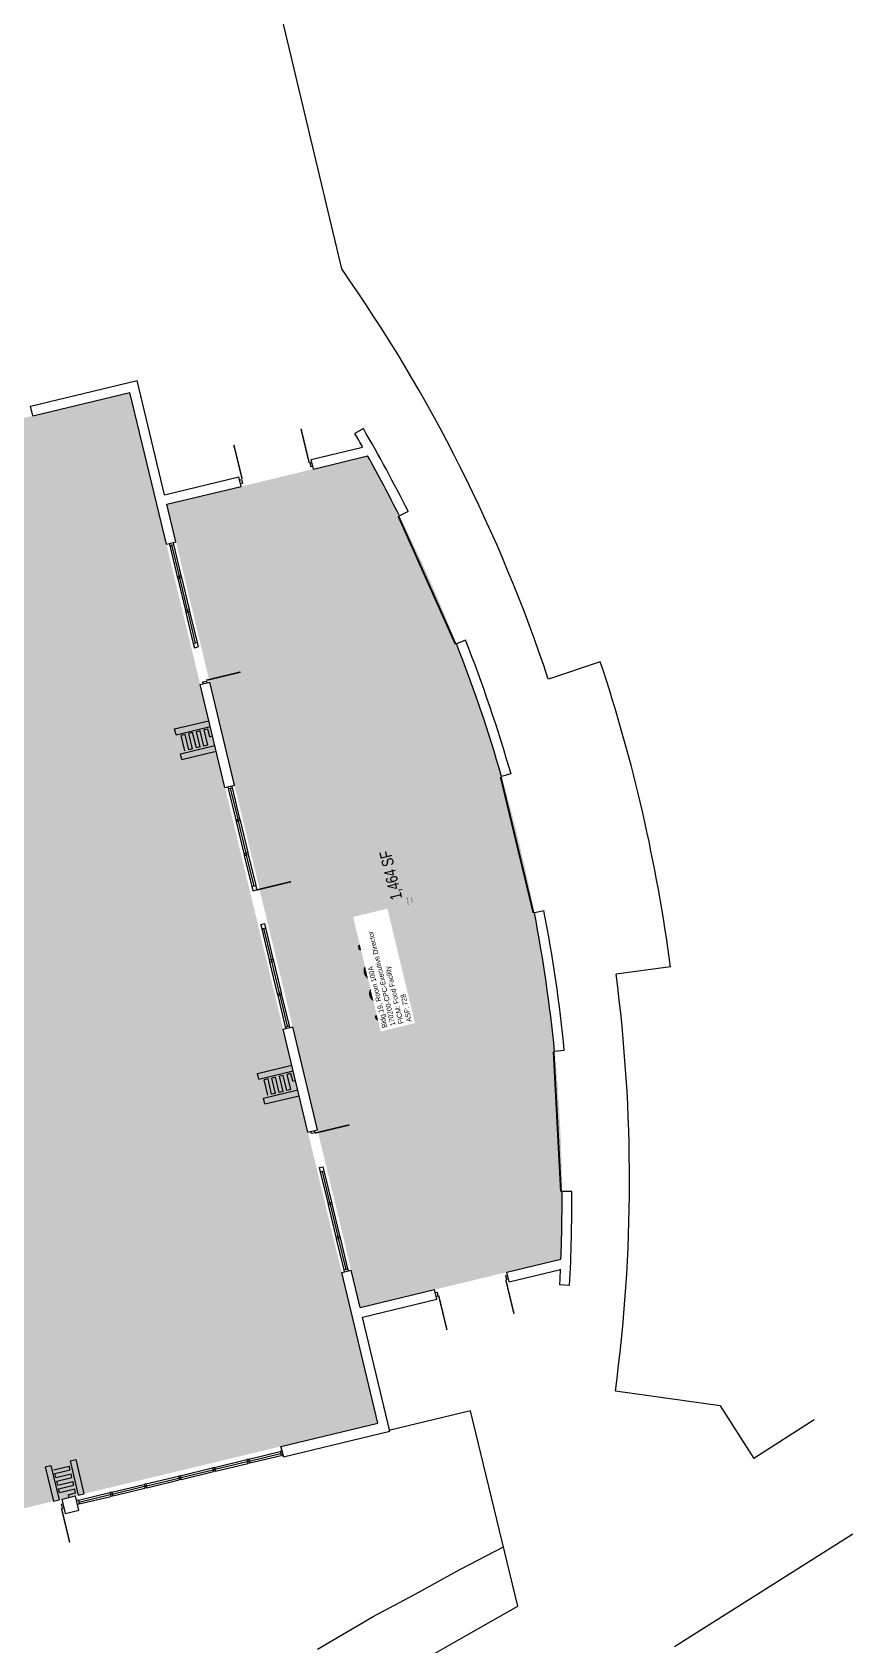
# Model space of a CAD drawing. Header units: inches. Extents: x 69215158 to 69219847, y 27668439 to 27672332.
# Drawn here: x 69219008 to 69219847, y 27669289 to 27670937 of the extents above; entities that cross this region are included whole.
import ezdxf
from ezdxf import colors
from ezdxf.entities.mleader import LeaderData, LeaderLine
from ezdxf.enums import TextEntityAlignment as Align
from ezdxf.math import Vec2, Vec3

# ---------------------------------------------------------------- set-up
doc = ezdxf.new("R2010")
doc.units = ezdxf.units.IN
doc.header["$LTSCALE"] = 100
doc.header["$MEASUREMENT"] = 0
doc.layers.get('0').update_dxf_attribs({"linetype": 'CONTINUOUS'})
for name, color, linetype in [('A-COLS', 5, 'CONTINUOUS'), ('A-DOOR', 2, 'CONTINUOUS'), ('A-GLAZ', 1, 'CONTINUOUS'), ('A-IDEN-RNUM', 7, 'CONTINUOUS'), ('A-IDEN-SNUM', 4, 'CONTINUOUS'), ('A-IDEN-VNUM', 4, 'CONTINUOUS'), ('A-REV', 1, 'CONTINUOUS'), ('A-SITE', 3, 'CONTINUOUS'), ('A-WALL', 5, 'CONTINUOUS'), ('AREA-TEXT', 3, 'CONTINUOUS'), ('Rooms-Category-Color', 7, 'CONTINUOUS'), ('Rooms-College-Color', 7, 'CONTINUOUS'), ('Rooms-Department-Color', 7, 'CONTINUOUS'), ('Rooms-Division-Color', 7, 'CONTINUOUS'), ('Rooms-Information', 7, 'CONTINUOUS')]:
    doc.layers.add(name, color=color, linetype=linetype)
doc.styles.add('Arial', font='arial.ttf')
doc.styles.add('CP_AREA', font='arial.ttf', dxfattribs={"height": 15})
doc.styles.add('CP_ROOMSNUMBER', font='arial.ttf', dxfattribs={"height": 1})
doc.styles.add('CP_ROOMVNUMBER', font='arial.ttf', dxfattribs={"width": 0.85, "height": 0.075})
doc.styles.get("Standard").update_dxf_attribs({"font": 'arial.ttf'})

# ---------------------------------------------------------------- blocks, each defined once
blk = doc.blocks.new('ProjectRev')
at = {"transparency": 16777216}
blk.add_lwpolyline([(0, 0.122), (-0.1221, -0.0895), (0.1221, -0.0895)], close=True, dxfattribs=at)
at = {"transparency": 16777216, "insert": (-0.1798, -0.1151), "char_height": 0.0625, "width": 0.24749, "attachment_point": 1, "style": 'Arial'}
blk.add_mtext('PJ#', dxfattribs=at)
at = {"transparency": 16777216, "style": 'Arial', "width": 0.75}
blk.add_attdef('YEAR', text='', height=2.5, dxfattribs=at).set_placement((0, 0), align=Align.MIDDLE_CENTER)
at = {"transparency": 16777216, "style": 'Arial'}
blk.add_attdef('PROJECT', text='', height=2.5, dxfattribs=at).set_placement((-0.0276, -0.1151), align=Align.TOP_LEFT)

msp = doc.modelspace()

# ---------------------------------------------------------------- hatches: boundary and pattern name
at = {"layer": 'Rooms-Category-Color', "true_color": 0xffe090}
msp.add_hatch(color=41, dxfattribs=at).paths.add_polyline_path([(69218434.9, 27669801.9), (69218410.3, 27669903.9), (69217980.6, 27669800.5), (69218057.1, 27669482.6), (69218064.6, 27669451.5), (69218075.8, 27669404.8), (69218121, 27669217.2), (69218566.3, 27669324.3), (69218659.6, 27669346.8), (69218869.6, 27669397.4), (69218883.2, 27669400.6), (69219361.5, 27669515.8), (69219290, 27669813), (69219205.2, 27670165.2), (69219145.4, 27670413.6), (69219108.1, 27670568.7), (69218798.9, 27670494.3), (69218785.3, 27670491), (69218629.7, 27670453.6), (69218616.1, 27670450.3), (69218406.1, 27670399.7), (69218407.5, 27670393.9), (69218397.8, 27670391.6), (69218396.4, 27670397.4), (69218394.1, 27670407.1), (69218377.9, 27670474.2), (69218372.1, 27670472.8), (69218337.1, 27670464.4), (69218306.9, 27670457.1), (69218271.9, 27670448.7), (69218180.6, 27670426.7), (69218184.7, 27670409.7), (69218193.1, 27670374.7), (69218197.2, 27670357.7), (69218310.9, 27670385.1), (69218312.8, 27670377.3), (69218324, 27670330.6), (69218332.5, 27670295.6), (69218333.9, 27670289.8), (69218398, 27670305.2), (69218408, 27670263.9), (69218431.5, 27670285.8), (69218425.2, 27670311.8), (69218431.1, 27670313.2), (69218435.3, 27670295.5), (69218444.1, 27670297.6), (69218515.9, 27670364.4), (69218645.7, 27670395.7), (69218647.1, 27670389.9), (69218588.8, 27670375.8), (69218595.7, 27670347), (69218589.9, 27670345.6), (69218583, 27670374.4), (69218518.8, 27670359), (69218409.6, 27670257.2), (69218354.1, 27670205.6), (69218399.6, 27670016.6), (69218747.2, 27670100.2), (69218789.6, 27669924), (69218760.9, 27669917.1), (69218719.7, 27670088.2), (69218400.9, 27670011.5), (69218424.4, 27669913.5), (69218450.4, 27669805.6)])
h = msp.add_hatch(color=41, dxfattribs=at)
edge = h.paths.add_edge_path()
edge.add_arc((69217986.6, 27669741.3), 1563, 357.8709, 360.4046)
edge.add_arc((69217986.6, 27669741.3), 1563, 0.4046, 16.1586)
edge.add_arc((69217986.6, 27669741.3), 1563, 16.1586, 26.6651)
edge.add_arc((69217986.6, 27669741.3), 1563, 26.6651, 29.1987)
edge.add_line((69219351, 27670503.8), (69219221.7, 27670472.6))
edge.add_line((69219221.7, 27670472.6), (69219145.9, 27670454.4))
edge.add_line((69219145.9, 27670454.4), (69219155.1, 27670416))
edge.add_line((69219155.1, 27670416), (69219214.9, 27670167.6))
edge.add_line((69219214.9, 27670167.6), (69219299.7, 27669815.4))
edge.add_line((69219299.7, 27669815.4), (69219343.4, 27669633.8))
edge.add_line((69219343.4, 27669633.8), (69219493.1, 27669669.9))
edge.add_line((69219493.1, 27669669.9), (69219548.5, 27669683.2))
at = {"layer": 'Rooms-College-Color', "true_color": 0xadadad}
msp.add_hatch(color=253, dxfattribs=at).paths.add_polyline_path([(69218434.9, 27669801.9), (69218410.3, 27669903.9), (69217980.6, 27669800.5), (69218057.1, 27669482.6), (69218064.6, 27669451.5), (69218075.8, 27669404.8), (69218121, 27669217.2), (69218566.3, 27669324.3), (69218659.6, 27669346.8), (69218869.6, 27669397.4), (69218883.2, 27669400.6), (69219361.5, 27669515.8), (69219290, 27669813), (69219205.2, 27670165.2), (69219145.4, 27670413.6), (69219108.1, 27670568.7), (69218798.9, 27670494.3), (69218785.3, 27670491), (69218629.7, 27670453.6), (69218616.1, 27670450.3), (69218406.1, 27670399.7), (69218407.5, 27670393.9), (69218397.8, 27670391.6), (69218396.4, 27670397.4), (69218394.1, 27670407.1), (69218377.9, 27670474.2), (69218372.1, 27670472.8), (69218337.1, 27670464.4), (69218306.9, 27670457.1), (69218271.9, 27670448.7), (69218180.6, 27670426.7), (69218184.7, 27670409.7), (69218193.1, 27670374.7), (69218197.2, 27670357.7), (69218310.9, 27670385.1), (69218312.8, 27670377.3), (69218324, 27670330.6), (69218332.5, 27670295.6), (69218333.9, 27670289.8), (69218398, 27670305.2), (69218408, 27670263.9), (69218431.5, 27670285.8), (69218425.2, 27670311.8), (69218431.1, 27670313.2), (69218435.3, 27670295.5), (69218444.1, 27670297.6), (69218515.9, 27670364.4), (69218645.7, 27670395.7), (69218647.1, 27670389.9), (69218588.8, 27670375.8), (69218595.7, 27670347), (69218589.9, 27670345.6), (69218583, 27670374.4), (69218518.8, 27670359), (69218409.6, 27670257.2), (69218354.1, 27670205.6), (69218399.6, 27670016.6), (69218747.2, 27670100.2), (69218789.6, 27669924), (69218760.9, 27669917.1), (69218719.7, 27670088.2), (69218400.9, 27670011.5), (69218424.4, 27669913.5), (69218450.4, 27669805.6)])
h = msp.add_hatch(color=253, dxfattribs=at)
edge = h.paths.add_edge_path()
edge.add_arc((69217986.6, 27669741.3), 1563, 357.8709, 360.4046)
edge.add_arc((69217986.6, 27669741.3), 1563, 0.4046, 16.1586)
edge.add_arc((69217986.6, 27669741.3), 1563, 16.1586, 26.6651)
edge.add_arc((69217986.6, 27669741.3), 1563, 26.6651, 29.1987)
edge.add_line((69219351, 27670503.8), (69219221.7, 27670472.6))
edge.add_line((69219221.7, 27670472.6), (69219145.9, 27670454.4))
edge.add_line((69219145.9, 27670454.4), (69219155.1, 27670416))
edge.add_line((69219155.1, 27670416), (69219214.9, 27670167.6))
edge.add_line((69219214.9, 27670167.6), (69219299.7, 27669815.4))
edge.add_line((69219299.7, 27669815.4), (69219343.4, 27669633.8))
edge.add_line((69219343.4, 27669633.8), (69219493.1, 27669669.9))
edge.add_line((69219493.1, 27669669.9), (69219548.5, 27669683.2))
at = {"layer": 'Rooms-Department-Color', "true_color": 0x80bc67}
msp.add_hatch(color=83, dxfattribs=at).paths.add_polyline_path([(69218434.9, 27669801.9), (69218410.3, 27669903.9), (69217980.6, 27669800.5), (69218057.1, 27669482.6), (69218064.6, 27669451.5), (69218075.8, 27669404.8), (69218121, 27669217.2), (69218566.3, 27669324.3), (69218659.6, 27669346.8), (69218869.6, 27669397.4), (69218883.2, 27669400.6), (69219361.5, 27669515.8), (69219290, 27669813), (69219205.2, 27670165.2), (69219145.4, 27670413.6), (69219108.1, 27670568.7), (69218798.9, 27670494.3), (69218785.3, 27670491), (69218629.7, 27670453.6), (69218616.1, 27670450.3), (69218406.1, 27670399.7), (69218407.5, 27670393.9), (69218397.8, 27670391.6), (69218396.4, 27670397.4), (69218394.1, 27670407.1), (69218377.9, 27670474.2), (69218372.1, 27670472.8), (69218337.1, 27670464.4), (69218306.9, 27670457.1), (69218271.9, 27670448.7), (69218180.6, 27670426.7), (69218184.7, 27670409.7), (69218193.1, 27670374.7), (69218197.2, 27670357.7), (69218310.9, 27670385.1), (69218312.8, 27670377.3), (69218324, 27670330.6), (69218332.5, 27670295.6), (69218333.9, 27670289.8), (69218398, 27670305.2), (69218408, 27670263.9), (69218431.5, 27670285.8), (69218425.2, 27670311.8), (69218431.1, 27670313.2), (69218435.3, 27670295.5), (69218444.1, 27670297.6), (69218515.9, 27670364.4), (69218645.7, 27670395.7), (69218647.1, 27670389.9), (69218588.8, 27670375.8), (69218595.7, 27670347), (69218589.9, 27670345.6), (69218583, 27670374.4), (69218518.8, 27670359), (69218409.6, 27670257.2), (69218354.1, 27670205.6), (69218399.6, 27670016.6), (69218747.2, 27670100.2), (69218789.6, 27669924), (69218760.9, 27669917.1), (69218719.7, 27670088.2), (69218400.9, 27670011.5), (69218424.4, 27669913.5), (69218450.4, 27669805.6)])
h = msp.add_hatch(color=83, dxfattribs=at)
edge = h.paths.add_edge_path()
edge.add_arc((69217986.6, 27669741.3), 1563, 357.8709, 360.4046)
edge.add_arc((69217986.6, 27669741.3), 1563, 0.4046, 16.1586)
edge.add_arc((69217986.6, 27669741.3), 1563, 16.1586, 26.6651)
edge.add_arc((69217986.6, 27669741.3), 1563, 26.6651, 29.1987)
edge.add_line((69219351, 27670503.8), (69219221.7, 27670472.6))
edge.add_line((69219221.7, 27670472.6), (69219145.9, 27670454.4))
edge.add_line((69219145.9, 27670454.4), (69219155.1, 27670416))
edge.add_line((69219155.1, 27670416), (69219214.9, 27670167.6))
edge.add_line((69219214.9, 27670167.6), (69219299.7, 27669815.4))
edge.add_line((69219299.7, 27669815.4), (69219343.4, 27669633.8))
edge.add_line((69219343.4, 27669633.8), (69219493.1, 27669669.9))
edge.add_line((69219493.1, 27669669.9), (69219548.5, 27669683.2))
at = {"layer": 'Rooms-Division-Color', "true_color": 0x80bc67}
msp.add_hatch(color=83, dxfattribs=at).paths.add_polyline_path([(69218434.9, 27669801.9), (69218410.3, 27669903.9), (69217980.6, 27669800.5), (69218057.1, 27669482.6), (69218064.6, 27669451.5), (69218075.8, 27669404.8), (69218121, 27669217.2), (69218566.3, 27669324.3), (69218659.6, 27669346.8), (69218869.6, 27669397.4), (69218883.2, 27669400.6), (69219361.5, 27669515.8), (69219290, 27669813), (69219205.2, 27670165.2), (69219145.4, 27670413.6), (69219108.1, 27670568.7), (69218798.9, 27670494.3), (69218785.3, 27670491), (69218629.7, 27670453.6), (69218616.1, 27670450.3), (69218406.1, 27670399.7), (69218407.5, 27670393.9), (69218397.8, 27670391.6), (69218396.4, 27670397.4), (69218394.1, 27670407.1), (69218377.9, 27670474.2), (69218372.1, 27670472.8), (69218337.1, 27670464.4), (69218306.9, 27670457.1), (69218271.9, 27670448.7), (69218180.6, 27670426.7), (69218184.7, 27670409.7), (69218193.1, 27670374.7), (69218197.2, 27670357.7), (69218310.9, 27670385.1), (69218312.8, 27670377.3), (69218324, 27670330.6), (69218332.5, 27670295.6), (69218333.9, 27670289.8), (69218398, 27670305.2), (69218408, 27670263.9), (69218431.5, 27670285.8), (69218425.2, 27670311.8), (69218431.1, 27670313.2), (69218435.3, 27670295.5), (69218444.1, 27670297.6), (69218515.9, 27670364.4), (69218645.7, 27670395.7), (69218647.1, 27670389.9), (69218588.8, 27670375.8), (69218595.7, 27670347), (69218589.9, 27670345.6), (69218583, 27670374.4), (69218518.8, 27670359), (69218409.6, 27670257.2), (69218354.1, 27670205.6), (69218399.6, 27670016.6), (69218747.2, 27670100.2), (69218789.6, 27669924), (69218760.9, 27669917.1), (69218719.7, 27670088.2), (69218400.9, 27670011.5), (69218424.4, 27669913.5), (69218450.4, 27669805.6)])
h = msp.add_hatch(color=83, dxfattribs=at)
edge = h.paths.add_edge_path()
edge.add_arc((69217986.6, 27669741.3), 1563, 357.8709, 360.4046)
edge.add_arc((69217986.6, 27669741.3), 1563, 0.4046, 16.1586)
edge.add_arc((69217986.6, 27669741.3), 1563, 16.1586, 26.6651)
edge.add_arc((69217986.6, 27669741.3), 1563, 26.6651, 29.1987)
edge.add_line((69219351, 27670503.8), (69219221.7, 27670472.6))
edge.add_line((69219221.7, 27670472.6), (69219145.9, 27670454.4))
edge.add_line((69219145.9, 27670454.4), (69219155.1, 27670416))
edge.add_line((69219155.1, 27670416), (69219214.9, 27670167.6))
edge.add_line((69219214.9, 27670167.6), (69219299.7, 27669815.4))
edge.add_line((69219299.7, 27669815.4), (69219343.4, 27669633.8))
edge.add_line((69219343.4, 27669633.8), (69219493.1, 27669669.9))
edge.add_line((69219493.1, 27669669.9), (69219548.5, 27669683.2))

# ---------------------------------------------------------------- linework, layer by layer
at = {"layer": 'A-COLS'}
for p, q in [((69219038.8, 27669438.1), (69219052.4, 27669441.4)), ((69219042.3, 27669423.5), (69219038.8, 27669438.1)), ((69219055.9, 27669426.8), (69219052.4, 27669441.4)), ((69219042.3, 27669423.5), (69219055.9, 27669426.8))]:
    msp.add_line(p, q, dxfattribs=at)
at = {"layer": 'A-DOOR'}
for p, q in [((69219164.4, 27670219.2), (69219160.6, 27670218.3)), ((69219164.3, 27670202.7), (69219160.6, 27670218.3)), ((69219168.2, 27670203.6), (69219164.4, 27670219.2)), ((69219172.2, 27670221.1), (69219168.3, 27670220.1)), ((69219172.1, 27670204.6), (69219168.3, 27670220.1)), ((69219176, 27670205.5), (69219172.2, 27670221.1)), ((69219180, 27670222.9), (69219176.1, 27670222)), ((69219179.9, 27670206.5), (69219176.1, 27670222)), ((69219183.7, 27670207.4), (69219180, 27670222.9)), ((69219187.8, 27670224.8), (69219183.9, 27670223.9)), ((69219187.6, 27670208.3), (69219183.9, 27670223.9)), ((69219189.6, 27670217), (69219187.8, 27670224.8)), ((69219189.6, 27670217), (69219192.6, 27670217.7)), ((69219172.1, 27670204.6), (69219168.2, 27670203.6)), ((69219179.9, 27670206.5), (69219176, 27670205.5)), ((69219187.6, 27670208.3), (69219183.7, 27670207.4)), ((69219249.2, 27669867.3), (69219245.3, 27669866.3)), ((69219249, 27669850.8), (69219245.3, 27669866.3)), ((69219252.9, 27669851.7), (69219249.2, 27669867.3)), ((69219256.9, 27669869.1), (69219253.1, 27669868.2)), ((69219256.8, 27669852.6), (69219253.1, 27669868.2)), ((69219260.7, 27669853.6), (69219256.9, 27669869.1)), ((69219264.7, 27669871), (69219260.8, 27669870.1)), ((69219264.6, 27669854.5), (69219260.8, 27669870.1)), ((69219268.5, 27669855.4), (69219264.7, 27669871)), ((69219272.5, 27669872.9), (69219268.6, 27669871.9)), ((69219272.4, 27669856.4), (69219268.6, 27669871.9)), ((69219274.4, 27669865.1), (69219272.5, 27669872.9)), ((69219274.4, 27669865.1), (69219277.3, 27669865.8)), ((69219256.8, 27669852.6), (69219252.9, 27669851.7)), ((69219264.6, 27669854.5), (69219260.7, 27669853.6)), ((69219272.4, 27669856.4), (69219268.5, 27669855.4)), ((69219030.5, 27669468), (69219046.1, 27669471.7)), ((69219031.5, 27669464.1), (69219047, 27669467.9)), ((69219047, 27669467.9), (69219046.1, 27669471.7)), ((69219032.4, 27669460.2), (69219031.5, 27669464.1)), ((69219032.4, 27669460.2), (69219048, 27669464)), ((69219033.3, 27669456.3), (69219048.9, 27669460.1)), ((69219034.3, 27669452.4), (69219033.3, 27669456.3)), ((69219034.3, 27669452.4), (69219049.8, 27669456.2)), ((69219035.2, 27669448.6), (69219050.8, 27669452.3)), ((69219048.9, 27669460.1), (69219048, 27669464)), ((69219050.8, 27669452.3), (69219049.8, 27669456.2)), ((69219036.1, 27669444.7), (69219035.2, 27669448.6)), ((69219036.1, 27669444.7), (69219051.7, 27669448.4)), ((69219044.9, 27669442.6), (69219052.6, 27669444.5)), ((69219044.9, 27669442.6), (69219045.6, 27669439.7)), ((69219052.6, 27669444.5), (69219051.7, 27669448.4))]:
    msp.add_line(p, q, dxfattribs=at)
for points in [[(69219291.3, 27670496.6, 1.5, 1.5, 0), (69219282.9, 27670531.6, 0, 0, 0), (69219282.1, 27670531.4, 0, 0, 0.414214), (69219257.4, 27670486.9, 0, 0, 0.414214)], [(69219222.8, 27670480.1, 1.5, 1.5, 0), (69219214.3, 27670515.1, 0, 0, 0), (69219215.1, 27670515.3, 0, 0, -0.414214), (69219257.4, 27670486.9, 0, 0, -0.414214)], [(69219186.1, 27670274.6, 1.5, 1.5, 0), (69219221.1, 27670283, 0, 0, 0), (69219220.9, 27670283.7, 0, 0, 0.414214), (69219176.4, 27670308.5, 0, 0, 0.414214)], [(69219237.6, 27670060.4, 1.5, 1.5, 0), (69219272.6, 27670068.8, 0, 0, 0), (69219272.8, 27670068.1, 0, 0, -0.414214), (69219244.4, 27670025.8, 0, 0, -0.414214)], [(69219297.4, 27669812, 1.5, 1.5, 0), (69219332.4, 27669820.4, 0, 0, 0), (69219332.6, 27669819.7, 0, 0, -0.414214), (69219304.2, 27669777.4, 0, 0, -0.414214)], [(69219423.6, 27669645.9, 1.5, 1.5, 0), (69219432, 27669610.9, 0, 0, 0), (69219432.7, 27669611.1, 0, 0, 0.414214), (69219457.5, 27669655.6, 0, 0, 0.414214)], [(69219492.1, 27669662.4, 1.5, 1.5, 0), (69219500.5, 27669627.4, 0, 0, 0), (69219499.8, 27669627.2, 0, 0, -0.414214), (69219457.5, 27669655.6, 0, 0, -0.414214)], [(69219038.2, 27669428.7, 1.5, 1.5, 0), (69219046.6, 27669393.7, 0, 0, 0), (69219045.9, 27669393.5, 0, 0, -0.414214), (69219003.6, 27669421.9, 0, 0, -0.414214)]]:
    msp.add_lwpolyline(points, format="xyseb", dxfattribs=at)
at = {"layer": 'A-DOOR', "const_width": 2}
for points in [[(69219382.4, 27670442.3), (69219440.8, 27670311.5)], [(69219486.9, 27670176), (69219520.4, 27670036.9)], [(69219541, 27669895.3), (69219548.5, 27669752.2)]]:
    msp.add_lwpolyline(points, dxfattribs=at)
at = {"layer": 'A-GLAZ'}
for p, q in [((69219148.8, 27670412.4), (69219156.4, 27670380.6)), ((69219150.7, 27670412.9), (69219158.4, 27670381.1)), ((69219152.7, 27670413.3), (69219160.3, 27670381.6)), ((69219156.9, 27670378.7), (69219164.8, 27670346)), ((69219158.9, 27670379.2), (69219166.7, 27670346.4)), ((69219160.8, 27670379.6), (69219168.7, 27670346.9)), ((69219165.3, 27670344), (69219172.9, 27670312.3)), ((69219167.2, 27670344.5), (69219174.8, 27670312.7)), ((69219169.1, 27670345), (69219176.8, 27670313.2)), ((69219208.6, 27670164), (69219216.2, 27670132.2)), ((69219210.5, 27670164.5), (69219218.2, 27670132.7)), ((69219212.5, 27670164.9), (69219220.1, 27670133.2)), ((69219216.7, 27670130.3), (69219224.6, 27670097.6)), ((69219218.6, 27670130.8), (69219226.5, 27670098)), ((69219220.6, 27670131.2), (69219228.5, 27670098.5)), ((69219225, 27670095.6), (69219232.7, 27670063.9)), ((69219227, 27670096.1), (69219234.6, 27670064.3)), ((69219228.9, 27670096.6), (69219236.6, 27670064.8)), ((69219250.7, 27669989.1), (69219243.1, 27670020.8)), ((69219252.6, 27669989.5), (69219245, 27670021.3)), ((69219254.6, 27669990), (69219246.9, 27670021.8)), ((69219259, 27669954.4), (69219251.2, 27669987.1)), ((69219261, 27669954.9), (69219253.1, 27669987.6)), ((69219262.9, 27669955.3), (69219255.1, 27669988.1)), ((69219267.2, 27669920.7), (69219259.5, 27669952.5)), ((69219269.1, 27669921.2), (69219261.5, 27669952.9)), ((69219271, 27669921.6), (69219263.4, 27669953.4)), ((69219310.5, 27669740.7), (69219302.8, 27669772.4)), ((69219312.4, 27669741.1), (69219304.8, 27669772.9)), ((69219314.4, 27669741.6), (69219306.7, 27669773.4)), ((69219318.8, 27669706), (69219311, 27669738.7)), ((69219320.8, 27669706.5), (69219312.9, 27669739.2)), ((69219322.7, 27669706.9), (69219314.8, 27669739.7)), ((69219327, 27669672.3), (69219319.3, 27669704.1)), ((69219328.9, 27669672.8), (69219321.3, 27669704.5)), ((69219330.8, 27669673.2), (69219323.2, 27669705)), ((69219229.5, 27669478.9), (69219261.6, 27669486.6)), ((69219230, 27669476.9), (69219262.1, 27669484.6)), ((69219159.5, 27669462), (69219192.6, 27669470)), ((69219160, 27669460.1), (69219193, 27669468)), ((69219194.5, 27669470.4), (69219227.6, 27669478.4)), ((69219195, 27669468.5), (69219228, 27669476.5)), ((69219195.5, 27669466.6), (69219228.5, 27669474.5)), ((69219230.5, 27669475), (69219262.5, 27669482.7)), ((69219089.5, 27669445.2), (69219122.6, 27669453.1)), ((69219090, 27669443.2), (69219123, 27669451.2)), ((69219124.5, 27669453.6), (69219157.6, 27669461.5)), ((69219125, 27669451.6), (69219158, 27669459.6)), ((69219125.5, 27669449.7), (69219158.5, 27669457.7)), ((69219160.5, 27669458.1), (69219193.5, 27669466.1)), ((69219055.5, 27669437), (69219087.6, 27669444.7)), ((69219056, 27669435), (69219088, 27669442.8)), ((69219056.4, 27669433.1), (69219088.5, 27669440.8)), ((69219090.5, 27669441.3), (69219123.5, 27669449.2))]:
    msp.add_line(p, q, dxfattribs=at)
at = {"layer": 'A-SITE'}
for p, q in [((69219324.5, 27670694.9), (69219083.8, 27671707.7)), ((69219588.7, 27670293.6), (69219535.6, 27670275.9)), ((69219660.3, 27669981.7), (69219604.8, 27669974.4)), ((69219711, 27669533.4), (69219604.1, 27669548.5)), ((69219711, 27669533.4), (69219745.7, 27669479.6)), ((69219456.2, 27669528.3), (69219372.6, 27669508.2)), ((69219504.3, 27669328.6), (69219456.2, 27669528.3)), ((69219807.1, 27669519.2), (69219745.7, 27669479.6)), ((69219846.6, 27669402.2), (69219664.4, 27669287.3)), ((69219445.9, 27669366.4), (69219489.7, 27669389.3)), ((69219399.5, 27669340.8), (69219445.9, 27669366.4)), ((69219356.7, 27669318.2), (69219399.5, 27669340.8)), ((69219439.1, 27669291.7), (69219504.3, 27669328.6)), ((69219299.9, 27669284.9), (69219356.7, 27669318.2)), ((69219364.1, 27669249), (69219439.1, 27669291.7))]:
    msp.add_line(p, q, dxfattribs=at)
for radius, start, end in [(1620, 18.4109, 35.0626), (1676, 7.4541, 18.4109), (1620, 352.346, 7.4541)]:
    msp.add_arc((69217998.5, 27669764.2), radius, start, end, dxfattribs=at)
at = {"layer": 'A-WALL'}
for p, q in [((69219006.6, 27670554.6), (69219115.5, 27670580.8)), ((69219143.5, 27670464.1), (69219115.5, 27670580.8)), ((69219008.9, 27670544.8), (69219108.1, 27670568.7)), ((69219145.4, 27670413.6), (69219108.1, 27670568.7)), ((69219008.9, 27670544.8), (69219006.6, 27670554.6)), ((69219346.6, 27670531.7), (69219337.9, 27670526.6)), ((69219293.3, 27670500.2), (69219345.9, 27670512.8)), ((69219292, 27670496.8), (69219294, 27670497.2)), ((69219292, 27670496.8), (69219293, 27670492.9)), ((69219293, 27670492.9), (69219294.9, 27670493.3)), ((69219295.6, 27670490.4), (69219293.3, 27670500.2)), ((69219295.6, 27670490.4), (69219351, 27670503.8)), ((69219143.5, 27670464.1), (69219219.4, 27670482.4)), ((69219145.9, 27670454.4), (69219221.7, 27670472.6)), ((69219221.7, 27670472.6), (69219219.4, 27670482.4)), ((69219220.1, 27670479.4), (69219222, 27670479.9)), ((69219221, 27670475.6), (69219223, 27670476)), ((69219222, 27670479.9), (69219223, 27670476)), ((69219155.1, 27670416), (69219145.9, 27670454.4)), ((69219392.3, 27670447.2), (69219383.4, 27670442.7)), ((69219145.4, 27670413.6), (69219155.1, 27670416)), ((69219148.3, 27670414.3), (69219148.8, 27670412.4)), ((69219148.8, 27670412.4), (69219152.7, 27670413.3)), ((69219152.2, 27670415.3), (69219152.7, 27670413.3)), ((69219156.4, 27670380.6), (69219160.3, 27670381.6)), ((69219156.4, 27670380.6), (69219156.9, 27670378.7)), ((69219156.9, 27670378.7), (69219160.8, 27670379.6)), ((69219160.3, 27670381.6), (69219160.8, 27670379.6)), ((69219164.8, 27670346), (69219168.7, 27670346.9)), ((69219164.8, 27670346), (69219165.3, 27670344)), ((69219165.3, 27670344), (69219169.1, 27670345)), ((69219168.7, 27670346.9), (69219169.1, 27670345)), ((69219172.9, 27670312.3), (69219176.8, 27670313.2)), ((69219172.9, 27670312.3), (69219174, 27670307.9)), ((69219174, 27670307.9), (69219177.8, 27670308.8)), ((69219176.8, 27670313.2), (69219177.8, 27670308.8)), ((69219451, 27670315.5), (69219441.7, 27670311.9)), ((69219179.9, 27670270.2), (69219189.7, 27670272.6)), ((69219205.2, 27670165.2), (69219179.9, 27670270.2)), ((69219182.4, 27670272.9), (69219186.3, 27670273.8)), ((69219182.4, 27670272.9), (69219182.8, 27670270.9)), ((69219186.3, 27670273.8), (69219186.7, 27670271.9)), ((69219214.9, 27670167.6), (69219189.7, 27670272.6)), ((69219153.8, 27670224.9), (69219188.8, 27670233.3)), ((69219155.2, 27670219), (69219190.2, 27670227.5)), ((69219155.2, 27670219), (69219153.8, 27670224.9)), ((69219159.9, 27670199.6), (69219194.9, 27670208)), ((69219161.3, 27670193.8), (69219159.9, 27670199.6)), ((69219161.3, 27670193.8), (69219196.3, 27670202.2)), ((69219497.4, 27670179), (69219487.8, 27670176.2)), ((69219205.2, 27670165.2), (69219214.9, 27670167.6)), ((69219208.1, 27670165.9), (69219208.6, 27670164)), ((69219208.6, 27670164), (69219212.5, 27670164.9)), ((69219212, 27670166.9), (69219212.5, 27670164.9)), ((69219216.2, 27670132.2), (69219220.1, 27670133.2)), ((69219216.2, 27670132.2), (69219216.7, 27670130.3)), ((69219216.7, 27670130.3), (69219220.6, 27670131.2)), ((69219220.1, 27670133.2), (69219220.6, 27670131.2)), ((69219224.6, 27670097.6), (69219228.5, 27670098.5)), ((69219224.6, 27670097.6), (69219225, 27670095.6)), ((69219225, 27670095.6), (69219228.9, 27670096.6)), ((69219228.5, 27670098.5), (69219228.9, 27670096.6)), ((69219232.7, 27670063.9), (69219236.6, 27670064.8)), ((69219232.7, 27670063.9), (69219233.7, 27670059.5)), ((69219236.6, 27670064.8), (69219237.6, 27670060.4)), ((69219233.7, 27670059.5), (69219237.6, 27670060.4)), ((69219531.2, 27670039), (69219521.3, 27670037.1)), ((69219242, 27670025.2), (69219245.9, 27670026.1)), ((69219243.1, 27670020.8), (69219242, 27670025.2)), ((69219243.1, 27670020.8), (69219246.9, 27670021.8)), ((69219246.9, 27670021.8), (69219245.9, 27670026.1)), ((69219250.7, 27669989.1), (69219254.6, 27669990)), ((69219251.2, 27669987.1), (69219250.7, 27669989.1)), ((69219251.2, 27669987.1), (69219255.1, 27669988.1)), ((69219255.1, 27669988.1), (69219254.6, 27669990)), ((69219259, 27669954.4), (69219262.9, 27669955.3)), ((69219259.5, 27669952.5), (69219259, 27669954.4)), ((69219259.5, 27669952.5), (69219263.4, 27669953.4)), ((69219263.4, 27669953.4), (69219262.9, 27669955.3)), ((69219264.7, 27669918.1), (69219274.4, 27669920.4)), ((69219290, 27669813), (69219264.7, 27669918.1)), ((69219267.2, 27669920.7), (69219271, 27669921.6)), ((69219267.6, 27669918.8), (69219267.2, 27669920.7)), ((69219271.5, 27669919.7), (69219271, 27669921.6)), ((69219299.7, 27669815.4), (69219274.4, 27669920.4)), ((69219551.9, 27669896.3), (69219542, 27669895.4)), ((69219238.5, 27669872.9), (69219273.5, 27669881.3)), ((69219239.9, 27669867.1), (69219238.5, 27669872.9)), ((69219239.9, 27669867.1), (69219274.9, 27669875.5)), ((69219244.6, 27669847.6), (69219279.6, 27669856.1)), ((69219246, 27669841.8), (69219244.6, 27669847.6)), ((69219246, 27669841.8), (69219281, 27669850.2)), ((69219290, 27669813), (69219299.7, 27669815.4)), ((69219293.4, 27669811.8), (69219292.9, 27669813.8)), ((69219297.3, 27669812.7), (69219296.8, 27669814.7)), ((69219293.4, 27669811.8), (69219297.3, 27669812.7)), ((69219301.8, 27669776.8), (69219305.7, 27669777.7)), ((69219302.8, 27669772.4), (69219301.8, 27669776.8)), ((69219302.8, 27669772.4), (69219306.7, 27669773.4)), ((69219306.7, 27669773.4), (69219305.7, 27669777.7)), ((69219559.5, 27669752.4), (69219549.5, 27669752.3)), ((69219310.5, 27669740.7), (69219314.4, 27669741.6)), ((69219311, 27669738.7), (69219310.5, 27669740.7)), ((69219311, 27669738.7), (69219314.8, 27669739.7)), ((69219314.8, 27669739.7), (69219314.4, 27669741.6)), ((69219318.8, 27669706), (69219322.7, 27669706.9)), ((69219319.3, 27669704.1), (69219318.8, 27669706)), ((69219319.3, 27669704.1), (69219323.2, 27669705)), ((69219323.2, 27669705), (69219322.7, 27669706.9)), ((69219493.1, 27669669.9), (69219548.5, 27669683.2)), ((69219324.5, 27669669.6), (69219334.2, 27669672)), ((69219361.5, 27669515.8), (69219324.5, 27669669.6)), ((69219327, 27669672.3), (69219330.8, 27669673.2)), ((69219327.4, 27669670.3), (69219327, 27669672.3)), ((69219331.3, 27669671.3), (69219330.8, 27669673.2)), ((69219343.4, 27669633.8), (69219334.2, 27669672)), ((69219491.9, 27669666.5), (69219493.8, 27669667)), ((69219491.9, 27669666.5), (69219492.8, 27669662.6)), ((69219495.5, 27669660.1), (69219493.1, 27669669.9)), ((69219495.5, 27669660.1), (69219548.1, 27669672.8)), ((69219343.4, 27669633.8), (69219419.2, 27669652.1)), ((69219421.6, 27669642.4), (69219419.2, 27669652.1)), ((69219419.9, 27669649.2), (69219421.9, 27669649.6)), ((69219421.9, 27669649.6), (69219422.8, 27669645.7)), ((69219492.8, 27669662.6), (69219494.8, 27669663.1)), ((69219557.3, 27669656.3), (69219547.3, 27669656.9)), ((69219345.8, 27669624.1), (69219421.6, 27669642.4)), ((69219420.9, 27669645.3), (69219422.8, 27669645.7)), ((69219373.8, 27669507.4), (69219345.8, 27669624.1)), ((69219262.4, 27669491.9), (69219361.5, 27669515.8)), ((69219264.9, 27669481.2), (69219373.8, 27669507.4)), ((69219263.5, 27669487.1), (69219261.6, 27669486.6)), ((69219261.6, 27669486.6), (69219262.5, 27669482.7)), ((69219264.9, 27669481.2), (69219262.4, 27669491.9)), ((69219262.4, 27669491.9), (69219264.7, 27669482.2)), ((69219021.6, 27669471), (69219027.4, 27669472.4)), ((69219021.6, 27669471), (69219030, 27669436)), ((69219027.4, 27669472.4), (69219035.8, 27669437.4)), ((69219046.9, 27669477.1), (69219052.7, 27669478.5)), ((69219046.9, 27669477.1), (69219055.3, 27669442.1)), ((69219052.7, 27669478.5), (69219061.1, 27669443.5)), ((69219194.5, 27669470.4), (69219192.6, 27669470)), ((69219192.6, 27669470), (69219193.5, 27669466.1)), ((69219194.5, 27669470.4), (69219195.5, 27669466.6)), ((69219229.5, 27669478.9), (69219227.6, 27669478.4)), ((69219227.6, 27669478.4), (69219228.5, 27669474.5)), ((69219230.5, 27669475), (69219228.5, 27669474.5)), ((69219229.5, 27669478.9), (69219230.5, 27669475)), ((69219264.5, 27669483.2), (69219262.5, 27669482.7)), ((69219124.5, 27669453.6), (69219122.6, 27669453.1)), ((69219122.6, 27669453.1), (69219123.5, 27669449.2)), ((69219124.5, 27669453.6), (69219125.5, 27669449.7)), ((69219159.5, 27669462), (69219157.6, 27669461.5)), ((69219157.6, 27669461.5), (69219158.5, 27669457.7)), ((69219160.5, 27669458.1), (69219158.5, 27669457.7)), ((69219159.5, 27669462), (69219160.5, 27669458.1)), ((69219195.5, 27669466.6), (69219193.5, 27669466.1)), ((69219030, 27669436), (69219035.8, 27669437.4)), ((69219055.5, 27669437), (69219053.5, 27669436.5)), ((69219055.3, 27669442.1), (69219061.1, 27669443.5)), ((69219055.5, 27669437), (69219056.4, 27669433.1)), ((69219089.5, 27669445.2), (69219087.6, 27669444.7)), ((69219087.6, 27669444.7), (69219088.5, 27669440.8)), ((69219090.5, 27669441.3), (69219088.5, 27669440.8)), ((69219089.5, 27669445.2), (69219090.5, 27669441.3)), ((69219125.5, 27669449.7), (69219123.5, 27669449.2)), ((69219038, 27669432.8), (69219039.9, 27669433.2)), ((69219038, 27669432.8), (69219038.9, 27669428.9)), ((69219038.9, 27669428.9), (69219040.9, 27669429.3)), ((69219056.4, 27669433.1), (69219054.5, 27669432.6))]:
    msp.add_line(p, q, dxfattribs=at)
for radius, start, end in [(1563, 29.5797, 30.1639), (1573, 26.6652, 30.1639), (1563, 26.6651, 29.1987), (1563, 16.1586, 21.4119), (1573, 16.1586, 21.4119), (1563, 5.6577, 10.9109), (1573, 5.6577, 10.9109), (1563, 357.8709, 0.4046), (1573, 356.9053, 0.4046), (1563, 356.9053, 357.4898)]:
    msp.add_arc((69217986.6, 27669741.3), radius, start, end, dxfattribs=at)
for p in [(69219158.6, 27670380.1), (69219167, 27670345.5), (69219218.4, 27670131.7), (69219226.8, 27670097.1), (69219252.9, 27669988.6), (69219261.2, 27669953.9), (69219312.7, 27669740.2), (69219321, 27669705.5), (69219194, 27669468.3), (69219229, 27669476.7), (69219124, 27669451.4), (69219159, 27669459.8), (69219089, 27669443)]:
    msp.add_point(p, dxfattribs=at)

# ---------------------------------------------------------------- texts
at = {"layer": 'A-IDEN-RNUM', "style": 'CP_ROOMSNUMBER', "width": 0.85}
msp.add_text('0100-A0', height=1, rotation=103.5348, dxfattribs=at).set_placement((69219395.9, 27670050.3), align=Align.MIDDLE)
at = {"layer": 'A-IDEN-SNUM', "style": 'CP_ROOMSNUMBER', "width": 0.85}
msp.add_text('01900100A0', height=1, rotation=103.5348, dxfattribs=at).set_placement((69219391.8, 27670049), align=Align.MIDDLE)
at = {"layer": 'A-IDEN-VNUM', "style": 'CP_ROOMVNUMBER', "width": 0.85}
msp.add_text('100A', height=36, rotation=103.5348, dxfattribs=at).set_placement((69219367.3, 27669970.6), align=Align.MIDDLE)
at = {"layer": 'AREA-TEXT', "style": 'CP_AREA', "width": 0.75}
msp.add_text('1,464 SF', height=12, rotation=103.5348, dxfattribs=at).set_placement((69219374.6, 27670075.4), align=Align.MIDDLE_CENTER)

# ---------------------------------------------------------------- leaders
at = {"layer": 'A-REV'}
ml = msp.add_multileader_block('Standard', dxfattribs=at)
ml.set_content('ProjectRev', color=256, scale=300)
ml.set_attribute('YEAR', '2016', width=0)
ml.set_attribute('PROJECT', '5236', width=0)
ml.set_leader_properties()
ml.build(insert=Vec2(0, 0))
ml.multileader.update_dxf_attribs({"text_right_attachment_type": 6, "dogleg_length": 0.25, "arrow_head_size": 37.5, "scale": 300})
ctx = ml.context
ctx.base_point, ctx.scale, ctx.char_height, ctx.arrow_head_size, ctx.landing_gap_size, ctx.plane_origin, ctx.plane_x_axis, ctx.plane_y_axis = Vec3(69218350.5, 27669420.7), 300, 54, 37.5, 27, Vec3(69218328.6, 27669299.8), Vec3(-0.234036, 0.972228), Vec3(-0.972228, -0.234036)
ctx.right_attachment = 6
notes = []
notes.append((ctx, [(1, (1, 1, 0), (69218320.7, 27669544.4), (0.234036, -0.972228), 75, [(0, [(69218448.4, 27669658.4)], 0, [])])]))
ctx.block.insert, ctx.block.rotation = Vec3(69218336, 27669444.1), 1.807023
for ctx, leaders in notes:
    for number, flags, end, landing, length, lines in leaders:
        leader = LeaderData()
        leader.index, (leader.has_last_leader_line, leader.has_dogleg_vector, leader.attachment_direction) = number, flags
        leader.last_leader_point, leader.dogleg_vector, leader.dogleg_length = Vec3(end), Vec3(landing), length
        for number, points, colour, breaks in lines:
            line = LeaderLine()
            line.index, line.vertices, line.color, line.breaks = number, Vec3.list(points), colors.encode_raw_color(colour), breaks
            leader.lines.append(line)
        ctx.leaders.append(leader)

# ---------------------------------------------------------------- next in the draw order: texts
at = {"layer": 'Rooms-Information', "insert": (69219396.3, 27669926.2), "char_height": 5.143, "width": 115.2, "attachment_point": 7, "rotation": 103.5348, "style": 'CP_ROOMVNUMBER', "bg_fill": 3, "box_fill_scale": 1.5, "bg_fill_color": 256, "bg_fill_true_color": 13158600, "bg_fill_transparency": 0}
msp.add_mtext('Bldg.19, Room 100A^M^J170200-CPC-Executive Director^M^JFICM: Food Facility^M^JASF: 728', dxfattribs=at)

doc.saveas('drawing.dxf')
